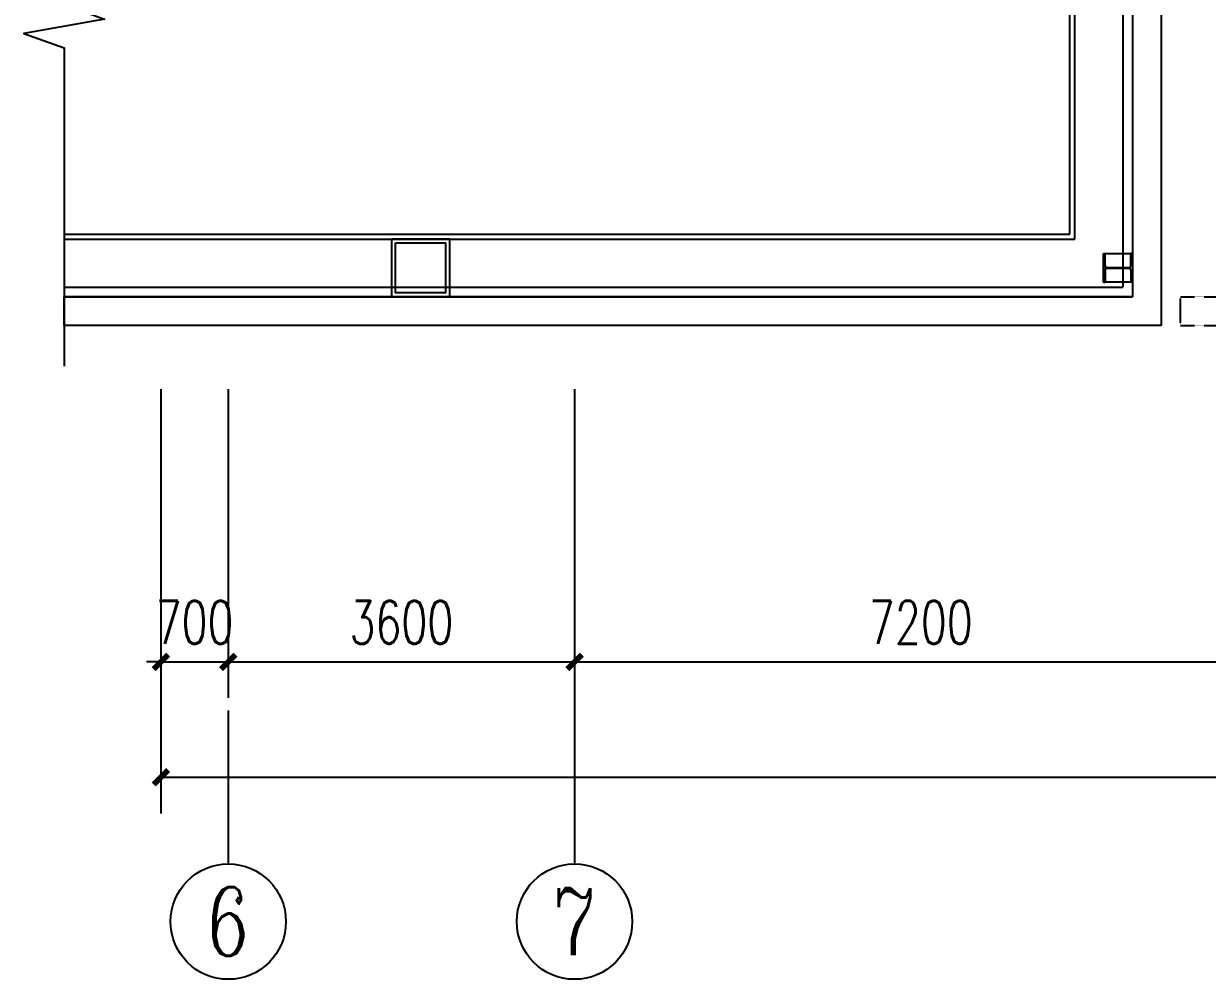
# Model space of a CAD drawing. Header units: millimetres. Extents: x -8492 to 79556, y -19137 to 79219.
# Drawn here: x -2127 to 10179, y -13447 to -3511 of the extents above; entities that cross this region are included whole.
import ezdxf
from ezdxf.enums import TextEntityAlignment as Align

# ---------------------------------------------------------------- set-up
doc = ezdxf.new("R2010")
doc.units = ezdxf.units.MM
doc.header["$LTSCALE"] = 10
doc.header["$MEASUREMENT"] = 0
doc.linetypes.add('F3建筑平面图.优秀版$0$X01A-L0300$0$DASH', pattern=[0.35, 0.25, -0.1])
for name, color, linetype in [('F3建筑平面图.优秀版$0$X01A-L0300$0$A-WALL-3（out）', 8, 'Continuous'), ('F3建筑平面图.优秀版$0$X01A-L0300$0$A-WALL-8', 8, 'Continuous'), ('F3建筑平面图.优秀版$0$X01A-L0300$0$AXIS', 8, 'Continuous'), ('F3建筑平面图.优秀版$0$X01A-L0300$0$AXIS_TEXT', 8, 'Continuous'), ('F3建筑平面图.优秀版$0$X01A-L0300$0$COLU', 8, 'Continuous'), ('F3建筑平面图.优秀版$0$X01A-L0300$0$DIM_SYMB', 8, 'Continuous'), ('F3建筑平面图.优秀版$0$X01A-L0300$0$STXT_XG_THIN', 8, 'Continuous'), ('F3建筑平面图.优秀版$0$X01A-L0300$0$X1AA-L3000$0$a-wall-4', 8, 'Continuous')]:
    doc.layers.add(name, color=color, linetype=linetype)
doc.styles.add('F3建筑平面图.优秀版$0$X01A-L0300$0$_TCH_AXIS', font='COMPLEX', dxfattribs={"bigfont": 'GBCBIG'})
doc.styles.add('F3建筑平面图.优秀版$0$X01A-L0300$0$_TCH_DIM_T3', font='SIMPLEX', dxfattribs={"width": 0.705882, "bigfont": 'GBCBIG'})
doc.styles.add('F3建筑平面图.优秀版$0$X01A-L0300$0$COMPLEX', font='COMPLEX')
doc.dimstyles.new('F3建筑平面图.优秀版$0$X01A-L0300$0$_TCH_ARCH&&150', dxfattribs={"dimtxt": 446.25, "dimasz": 150, "dimexe": 375, "dimexo": 450, "dimgap": 189.375, "dimtad": 1, "dimdec": 0, "dimzin": 0, "dimdsep": 46, "dimtxsty": 'F3建筑平面图.优秀版$0$X01A-L0300$0$_TCH_DIM_T3', "dimblk": 'F3建筑平面图.优秀版$0$X01A-L0300$0$_ArchTick', "dimcen": 0.09, "dimclrt": 7, "dimazin": 2, "dimtfac": 1, "dimtdec": 0, "dimtix": 1, "dimtmove": 2, "dimatfit": 3, "dimfxl": 1, "dimtolj": 1, "dimtzin": 0, "dimarcsym": 0})

# ---------------------------------------------------------------- blocks, each defined once
blk = doc.blocks.new('F3建筑平面图.优秀版$0$X01A-L0300$0$_AXISO')
blk.add_circle((0, 0), 0.5)
at = {"layer": 'F3建筑平面图.优秀版$0$X01A-L0300$0$AXIS_TEXT', "style": 'F3建筑平面图.优秀版$0$X01A-L0300$0$COMPLEX', "width": 1.041667}
blk.add_attdef('A', text='', height=0.56, dxfattribs=at).set_placement((-0.25, -0.28), (0.25, -0.28), align=Align.FIT)
blk = doc.blocks.new('F3建筑平面图.优秀版$0$X01A-L0300$0$_ArchTick')
at = {"color": 0, "linetype": 'ByBlock', "const_width": 0.4}
blk.add_lwpolyline([(-0.5, -0.5), (0.5, 0.5)], dxfattribs=at)
blk = doc.blocks.new('*D203')
at = {"layer": 'F3建筑平面图.优秀版$0$X01A-L0300$0$AXIS', "color": 0, "lineweight": -2, "transparency": 16777216}
for p, q in [((-700, -7311), (-700, -10522)), ((0, -7311), (0, -10522)), ((-700, -10147), (-850, -10147)), ((-700, -10147), (0, -10147)), ((0, -10147), (150, -10147))]:
    blk.add_line(p, q, dxfattribs=at)
at = {"layer": 'F3建筑平面图.优秀版$0$X01A-L0300$0$AXIS', "color": 0, "lineweight": -2, "transparency": 16777216, "xscale": 150, "yscale": 150, "zscale": 150}
blk.add_blockref('F3建筑平面图.优秀版$0$X01A-L0300$0$_ArchTick', (-700, -10147), dxfattribs=at)
at = {"layer": 'F3建筑平面图.优秀版$0$X01A-L0300$0$AXIS', "color": 0, "lineweight": -2, "transparency": 16777216, "xscale": 150, "yscale": 150, "zscale": 150, "rotation": 180}
blk.add_blockref('F3建筑平面图.优秀版$0$X01A-L0300$0$_ArchTick', (0, -10147), dxfattribs=at)
at = {"layer": 'F3建筑平面图.优秀版$0$X01A-L0300$0$AXIS', "color": 7, "transparency": 16777216, "insert": (-350, -9735), "char_height": 446.2, "attachment_point": 5, "style": 'F3建筑平面图.优秀版$0$X01A-L0300$0$_TCH_DIM_T3'}
blk.add_mtext('\\A1;700', dxfattribs=at)
blk = doc.blocks.new('*D204')
at = {"layer": 'F3建筑平面图.优秀版$0$X01A-L0300$0$AXIS', "color": 0, "lineweight": -2, "transparency": 16777216}
for p, q in [((0, -7311), (0, -10522)), ((3600, -7311), (3600, -10522)), ((0, -10147), (3600, -10147))]:
    blk.add_line(p, q, dxfattribs=at)
at = {"layer": 'F3建筑平面图.优秀版$0$X01A-L0300$0$AXIS', "color": 0, "lineweight": -2, "transparency": 16777216, "xscale": 150, "yscale": 150, "zscale": 150, "rotation": 180}
blk.add_blockref('F3建筑平面图.优秀版$0$X01A-L0300$0$_ArchTick', (0, -10147), dxfattribs=at)
at = {"layer": 'F3建筑平面图.优秀版$0$X01A-L0300$0$AXIS', "color": 0, "lineweight": -2, "transparency": 16777216, "xscale": 150, "yscale": 150, "zscale": 150}
blk.add_blockref('F3建筑平面图.优秀版$0$X01A-L0300$0$_ArchTick', (3600, -10147), dxfattribs=at)
at = {"layer": 'F3建筑平面图.优秀版$0$X01A-L0300$0$AXIS', "color": 7, "transparency": 16777216, "insert": (1800, -9735), "char_height": 446.2, "attachment_point": 5, "style": 'F3建筑平面图.优秀版$0$X01A-L0300$0$_TCH_DIM_T3'}
blk.add_mtext('\\A1;3600', dxfattribs=at)
blk = doc.blocks.new('*D205')
at = {"layer": 'F3建筑平面图.优秀版$0$X01A-L0300$0$AXIS', "color": 0, "lineweight": -2, "transparency": 16777216}
for p, q in [((3600, -7311), (3600, -10522)), ((10800, -7311), (10800, -10522)), ((3600, -10147), (10800, -10147))]:
    blk.add_line(p, q, dxfattribs=at)
at = {"layer": 'F3建筑平面图.优秀版$0$X01A-L0300$0$AXIS', "color": 0, "lineweight": -2, "transparency": 16777216, "xscale": 150, "yscale": 150, "zscale": 150, "rotation": 180}
blk.add_blockref('F3建筑平面图.优秀版$0$X01A-L0300$0$_ArchTick', (3600, -10147), dxfattribs=at)
at = {"layer": 'F3建筑平面图.优秀版$0$X01A-L0300$0$AXIS', "color": 0, "lineweight": -2, "transparency": 16777216, "xscale": 150, "yscale": 150, "zscale": 150}
blk.add_blockref('F3建筑平面图.优秀版$0$X01A-L0300$0$_ArchTick', (10800, -10147), dxfattribs=at)
at = {"layer": 'F3建筑平面图.优秀版$0$X01A-L0300$0$AXIS', "color": 7, "transparency": 16777216, "insert": (7200, -9735), "char_height": 446.2, "attachment_point": 5, "style": 'F3建筑平面图.优秀版$0$X01A-L0300$0$_TCH_DIM_T3'}
blk.add_mtext('\\A1;7200', dxfattribs=at)
blk = doc.blocks.new('*D228')
at = {"layer": 'F3建筑平面图.优秀版$0$X01A-L0300$0$AXIS', "color": 0, "lineweight": -2, "transparency": 16777216}
for p, q in [((-700, -7311), (-700, -11722)), ((70300, -7311), (70300, -11722)), ((-700, -11347), (70300, -11347))]:
    blk.add_line(p, q, dxfattribs=at)
at = {"layer": 'F3建筑平面图.优秀版$0$X01A-L0300$0$AXIS', "color": 0, "lineweight": -2, "transparency": 16777216, "xscale": 150, "yscale": 150, "zscale": 150, "rotation": 180}
blk.add_blockref('F3建筑平面图.优秀版$0$X01A-L0300$0$_ArchTick', (-700, -11347), dxfattribs=at)
at = {"layer": 'F3建筑平面图.优秀版$0$X01A-L0300$0$AXIS', "color": 0, "lineweight": -2, "transparency": 16777216, "xscale": 150, "yscale": 150, "zscale": 150}
blk.add_blockref('F3建筑平面图.优秀版$0$X01A-L0300$0$_ArchTick', (70300, -11347), dxfattribs=at)
at = {"layer": 'F3建筑平面图.优秀版$0$X01A-L0300$0$AXIS', "color": 7, "transparency": 16777216, "insert": (34800, -10935), "char_height": 446.2, "attachment_point": 5, "style": 'F3建筑平面图.优秀版$0$X01A-L0300$0$_TCH_DIM_T3'}
blk.add_mtext('\\A1;71000', dxfattribs=at)
blk = doc.blocks.new('F3建筑平面图.优秀版')
at = {"layer": 'F3建筑平面图.优秀版$0$X01A-L0300$0$A-WALL-3（out）'}
for p, q in [((9400, -500), (9400, -6350)), ((9700, -500), (9700, -6650)), ((0, -6350), (-1706.696, -6350)), ((-1706.696, -6650), (-1706.696, -6350)), ((9400, -6350), (0, -6350)), ((0, -6650), (-1706.696, -6650)), ((9700, -6650), (0, -6650))]:
    blk.add_line(p, q, dxfattribs=at)
at = {"layer": 'F3建筑平面图.优秀版$0$X01A-L0300$0$A-WALL-3（out）', "linetype": 'F3建筑平面图.优秀版$0$X01A-L0300$0$DASH'}
for points in [[(9900, -6650), (16300, -6650), (16300, -3100)], [(9900, -6350), (16000, -6350), (16000, -3100)], [(9900, -6650), (9900, -6350)]]:
    blk.add_lwpolyline(points, dxfattribs=at)
at = {"layer": 'F3建筑平面图.优秀版$0$X01A-L0300$0$A-WALL-8'}
for p, q in [((9300, -300), (9300, -6250.004)), ((9400, -300), (9400, -6350.004)), ((-1706.696, -6249.997), (9300, -6250.004)), ((-1706.696, -6249.997), (-1706.696, -6349.997)), ((-1706.696, -6349.997), (9400, -6350.004))]:
    blk.add_line(p, q, dxfattribs=at)
at = {"layer": 'F3建筑平面图.优秀版$0$X01A-L0300$0$AXIS'}
for p, q in [((3600, -10147.487), (3600, -12247.483)), ((0, -10652.587), (0, -12247.483))]:
    blk.add_line(p, q, dxfattribs=at)
at = {"layer": 'F3建筑平面图.优秀版$0$X01A-L0300$0$COLU', "color": 6}
for points in [[(1699.866, -5749.205), (2299.866, -5749.205), (2299.866, -6349.205), (1699.866, -6349.205)], [(1739.866, -5789.205), (2259.866, -5789.205), (2259.866, -6309.205), (1739.866, -6309.205)], [(9100, -5899.449), (9400, -5899.449), (9400, -6199.449), (9100, -6199.449)]]:
    blk.add_lwpolyline(points, close=True, dxfattribs=at)
at = {"layer": 'F3建筑平面图.优秀版$0$X01A-L0300$0$DIM_SYMB'}
blk.add_lwpolyline([(-1706.695, 0), (-1706.695, -3311.061), (-1286.695, -3463.929), (-2126.695, -3612.043), (-1706.695, -3761.061), (-1706.696, -7072.123)], dxfattribs=at)
at = {"layer": 'F3建筑平面图.优秀版$0$X01A-L0300$0$STXT_XG_THIN'}
for p, q in [((9100, -5899.449), (9100, -6199.449)), ((9100, -5899.449), (9115, -5899.449)), ((9115, -6024.449), (9115, -5899.449)), ((9400, -5899.449), (9385, -5899.449)), ((9385, -6024.449), (9385, -5899.449)), ((9400, -5899.449), (9400, -6199.449)), ((9115, -6074.449), (9115, -6199.449)), ((9135, -6044.449), (9365, -6044.449)), ((9135, -6054.449), (9365, -6054.449)), ((9385, -6074.449), (9385, -6199.449)), ((9100, -6199.449), (9115, -6199.449)), ((9400, -6199.449), (9385, -6199.449))]:
    blk.add_line(p, q, dxfattribs=at)
for centre, start, end in [((9135, -6024.449), 180, 270), ((9365, -6024.449), 270, 0), ((9135, -6074.449), 90, 180), ((9365, -6074.449), 0, 90)]:
    blk.add_arc(centre, 20, start, end, dxfattribs=at)
at = {"layer": 'F3建筑平面图.优秀版$0$X01A-L0300$0$X1AA-L3000$0$a-wall-4'}
for p, q in [((8750, -5700), (8750, -350)), ((8800, -5750), (8800, -300)), ((-1706.695, -5700), (8750, -5700)), ((-1706.695, -5700), (-1706.695, -5750)), ((-1706.695, -5750), (8800, -5750))]:
    blk.add_line(p, q, dxfattribs=at)
at = {"layer": 'F3建筑平面图.优秀版$0$X01A-L0300$0$AXIS'}
ref = blk.add_blockref('F3建筑平面图.优秀版$0$X01A-L0300$0$_AXISO', (0, -12847.483), dxfattribs=dict(at, xscale=1200, yscale=1200, zscale=1200))
ref.add_attrib('A', '6', dxfattribs={"layer": 'F3建筑平面图.优秀版$0$X01A-L0300$0$AXIS_TEXT', "height": 714.223, "style": 'F3建筑平面图.优秀版$0$X01A-L0300$0$_TCH_AXIS', "width": 0.928571}).set_placement((-221.069, -13204.594), (221.069, -13204.594), align=Align.FIT)
ref = blk.add_blockref('F3建筑平面图.优秀版$0$X01A-L0300$0$_AXISO', (3600, -12847.483), dxfattribs=dict(at, xscale=1200, yscale=1200, zscale=1200))
ref.add_attrib('A', '7', dxfattribs={"layer": 'F3建筑平面图.优秀版$0$X01A-L0300$0$AXIS_TEXT', "height": 698.922, "style": 'F3建筑平面图.优秀版$0$X01A-L0300$0$_TCH_AXIS'}).set_placement((3367.026, -13196.944), (3832.974, -13196.944), align=Align.FIT)
for p1, p2, distance, picture, middle in [((-700, -6860.539), (0, -6860.539), -3286.948, '*D203', (-350, -9734.987)), ((-700, -6860.539), (70300, -6860.539), -4486.948, '*D228', (34800, -10934.987)), ((0, -6860.539), (3600, -6860.539), -3286.948, '*D204', (1800, -9734.987)), ((3600, -6860.539), (10800, -6860.539), -3286.948, '*D205', (7200, -9734.987))]:
    dim = blk.add_aligned_dim(p1=p1, p2=p2, distance=distance, dimstyle='F3建筑平面图.优秀版$0$X01A-L0300$0$_TCH_ARCH&&150', dxfattribs=at)
    dim.commit()
    dim.dimension.update_dxf_attribs({"geometry": picture, "text_midpoint": middle})

msp = doc.modelspace()

# ---------------------------------------------------------------- block references
msp.add_blockref('F3建筑平面图.优秀版', (0, 0))

doc.saveas('drawing.dxf')
